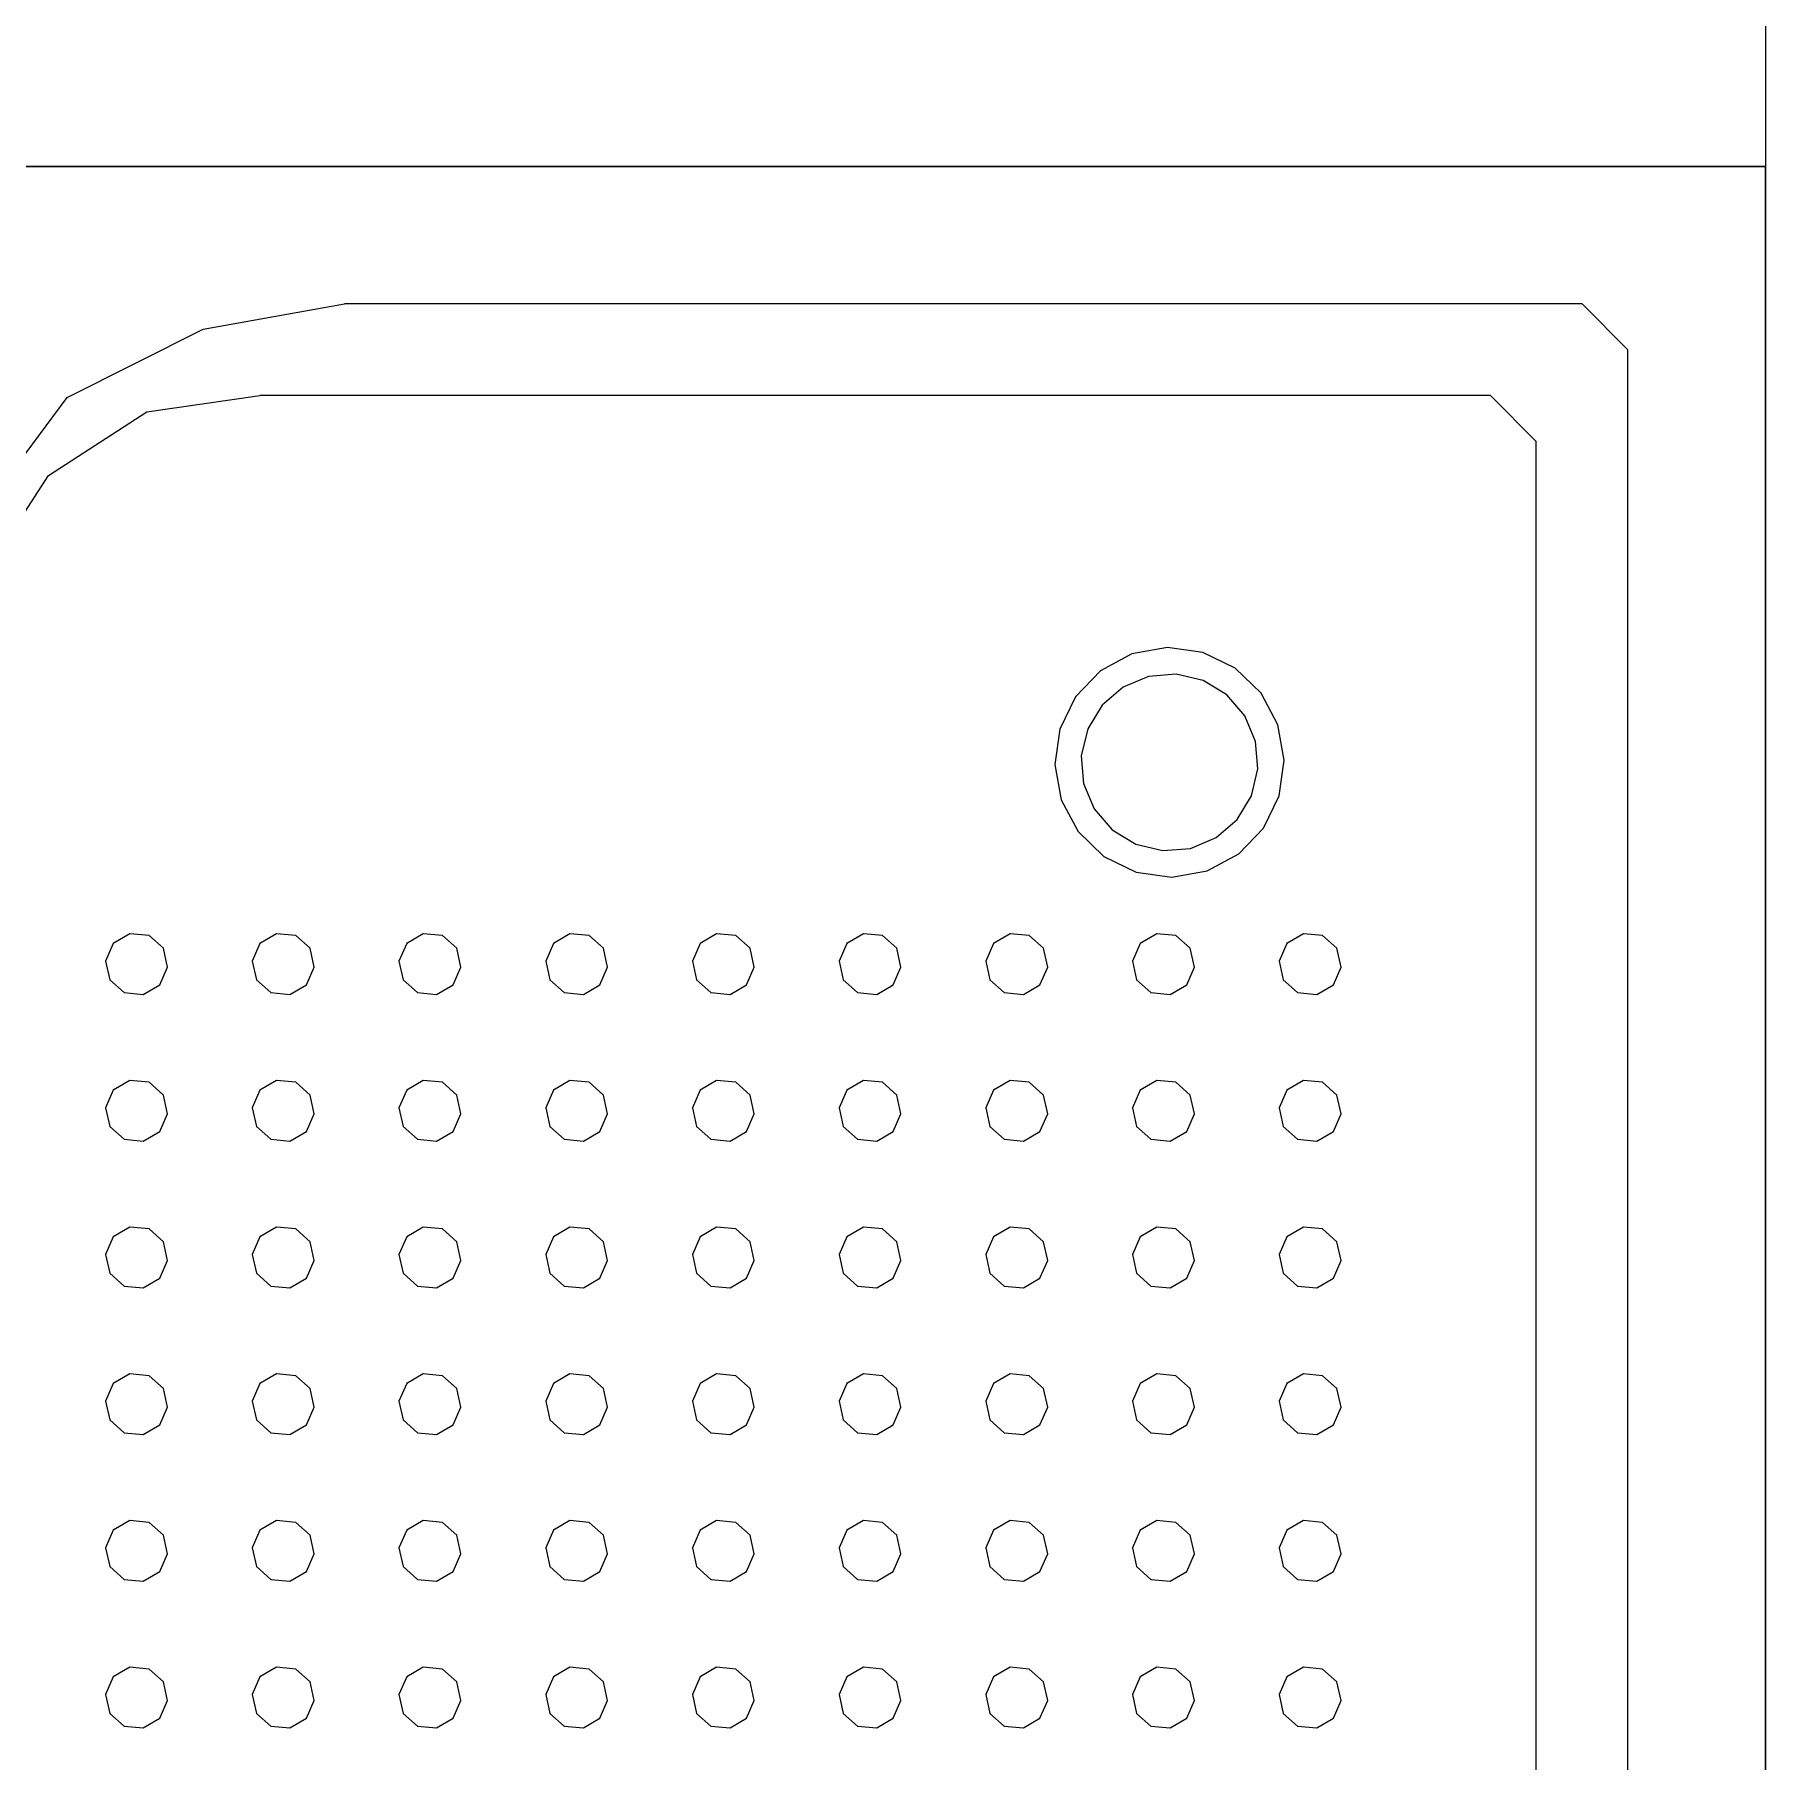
# Model space of a CAD drawing. Header units: millimetres. Extents: x -32 to 1412, y -324 to 2887.
# Drawn here: x 1061.2363 to 1061.7112, y 1937.0115 to 1937.4853 of the extents above; entities that cross this region are included whole.
import ezdxf

# ---------------------------------------------------------------- set-up
doc = ezdxf.new("R2010")
doc.units = ezdxf.units.MM
doc.header["$LTSCALE"] = 0.5
doc.layers.add('arquitetura', color=252, linetype='CONTINUOUS', lineweight=5)

msp = doc.modelspace()

# ---------------------------------------------------------------- linework, layer by layer
at = {"layer": 'arquitetura', "color": 252}
for p, q in [((1061.71123, 1958.00913), (1061.71123, 1931.79913)), ((1060.74123, 1937.44913), (1061.71123, 1937.44913)), ((1060.74123, 1937.44913), (1061.71123, 1937.44913)), ((1060.74123, 1937.44913), (1061.71123, 1937.44913))]:
    msp.add_line(p, q, dxfattribs=at)
at = {"layer": 'arquitetura'}
for p, q in [((1061.28263, 1937.40445), (1061.32141, 1937.41142)), ((1061.66094, 1937.41142), (1061.32141, 1937.41142)), ((1061.67352, 1937.39884), (1061.66094, 1937.41142)), ((1061.24524, 1937.38574), (1061.28263, 1937.40445)), ((1061.67352, 1936.9083), (1061.67352, 1937.39884)), ((1061.20656, 1937.33364), (1061.24524, 1937.38574)), ((1061.26713, 1937.3818), (1061.2981, 1937.38626)), ((1061.63579, 1937.38626), (1061.2981, 1937.38626)), ((1061.64836, 1937.37368), (1061.63579, 1937.38626)), ((1061.24011, 1937.36437), (1061.26713, 1937.3818)), ((1061.64836, 1936.9083), (1061.64836, 1937.37368)), ((1061.21425, 1937.32429), (1061.24011, 1937.36437)), ((1061.53744, 1937.31538), (1061.52876, 1937.31074)), ((1061.54714, 1937.31711), (1061.53744, 1937.31538)), ((1061.55689, 1937.31575), (1061.54714, 1937.31711)), ((1061.56575, 1937.31145), (1061.55689, 1937.31575)), ((1061.52876, 1937.31074), (1061.52193, 1937.30365)), ((1061.54199, 1937.30922), (1061.53498, 1937.30629)), ((1061.54956, 1937.30984), (1061.54199, 1937.30922)), ((1061.55695, 1937.3081), (1061.54956, 1937.30984)), ((1061.56344, 1937.30415), (1061.55695, 1937.3081)), ((1061.57285, 1937.30462), (1061.56575, 1937.31145)), ((1061.52193, 1937.30365), (1061.51762, 1937.29479)), ((1061.53498, 1937.30629), (1061.52922, 1937.30133)), ((1061.56839, 1937.2984), (1061.56344, 1937.30415)), ((1061.57748, 1937.29593), (1061.57285, 1937.30462)), ((1061.52922, 1937.30133), (1061.52528, 1937.29484)), ((1061.57132, 1937.29139), (1061.56839, 1937.2984)), ((1061.51762, 1937.29479), (1061.51627, 1937.28503)), ((1061.52528, 1937.29484), (1061.52353, 1937.28745)), ((1061.57921, 1937.28624), (1061.57748, 1937.29593)), ((1061.57195, 1937.28382), (1061.57132, 1937.29139)), ((1061.51627, 1937.28503), (1061.518, 1937.27534)), ((1061.52353, 1937.28745), (1061.52416, 1937.27988)), ((1061.57786, 1937.27648), (1061.57921, 1937.28624)), ((1061.52416, 1937.27988), (1061.52709, 1937.27288)), ((1061.5702, 1937.27643), (1061.57195, 1937.28382)), ((1061.518, 1937.27534), (1061.52263, 1937.26665)), ((1061.56626, 1937.26994), (1061.5702, 1937.27643)), ((1061.57355, 1937.26763), (1061.57786, 1937.27648)), ((1061.52709, 1937.27288), (1061.53204, 1937.26712)), ((1061.5605, 1937.26498), (1061.56626, 1937.26994)), ((1061.52263, 1937.26665), (1061.52973, 1937.25982)), ((1061.53204, 1937.26712), (1061.53853, 1937.26318)), ((1061.56672, 1937.26053), (1061.57355, 1937.26763)), ((1061.53853, 1937.26318), (1061.54592, 1937.26143)), ((1061.54592, 1937.26143), (1061.55349, 1937.26205)), ((1061.55349, 1937.26205), (1061.5605, 1937.26498)), ((1061.55804, 1937.25589), (1061.56672, 1937.26053)), ((1061.52973, 1937.25982), (1061.53859, 1937.25552)), ((1061.54834, 1937.25417), (1061.55804, 1937.25589)), ((1061.53859, 1937.25552), (1061.54834, 1937.25417)), ((1061.26248, 1937.23863), (1061.25793, 1937.23596)), ((1061.26773, 1937.23812), (1061.26248, 1937.23863)), ((1061.27168, 1937.23462), (1061.26773, 1937.23812)), ((1061.30273, 1937.23863), (1061.29818, 1937.23596)), ((1061.30798, 1937.23812), (1061.30273, 1937.23863)), ((1061.31193, 1937.23462), (1061.30798, 1937.23812)), ((1061.34298, 1937.23863), (1061.33843, 1937.23596)), ((1061.34823, 1937.23812), (1061.34298, 1937.23863)), ((1061.35218, 1937.23462), (1061.34823, 1937.23812)), ((1061.38323, 1937.23863), (1061.37868, 1937.23596)), ((1061.38848, 1937.23812), (1061.38323, 1937.23863)), ((1061.39243, 1937.23462), (1061.38848, 1937.23812)), ((1061.42348, 1937.23863), (1061.41893, 1937.23596)), ((1061.42873, 1937.23812), (1061.42348, 1937.23863)), ((1061.43267, 1937.23462), (1061.42873, 1937.23812)), ((1061.46373, 1937.23863), (1061.45918, 1937.23596)), ((1061.46898, 1937.23812), (1061.46373, 1937.23863)), ((1061.47292, 1937.23462), (1061.46898, 1937.23812)), ((1061.50398, 1937.23863), (1061.49943, 1937.23596)), ((1061.50923, 1937.23812), (1061.50398, 1937.23863)), ((1061.51317, 1937.23462), (1061.50923, 1937.23812)), ((1061.54423, 1937.23863), (1061.53968, 1937.23596)), ((1061.54948, 1937.23812), (1061.54423, 1937.23863)), ((1061.55342, 1937.23462), (1061.54948, 1937.23812)), ((1061.58447, 1937.23863), (1061.57993, 1937.23596)), ((1061.58973, 1937.23812), (1061.58447, 1937.23863)), ((1061.59367, 1937.23462), (1061.58973, 1937.23812)), ((1061.25793, 1937.23596), (1061.25582, 1937.23112)), ((1061.27281, 1937.22947), (1061.27168, 1937.23462)), ((1061.29818, 1937.23596), (1061.29607, 1937.23112)), ((1061.31306, 1937.22947), (1061.31193, 1937.23462)), ((1061.33843, 1937.23596), (1061.33632, 1937.23112)), ((1061.35331, 1937.22947), (1061.35218, 1937.23462)), ((1061.37868, 1937.23596), (1061.37657, 1937.23112)), ((1061.39356, 1937.22947), (1061.39243, 1937.23462)), ((1061.41893, 1937.23596), (1061.41682, 1937.23112)), ((1061.43381, 1937.22947), (1061.43267, 1937.23462)), ((1061.45918, 1937.23596), (1061.45707, 1937.23112)), ((1061.47406, 1937.22947), (1061.47292, 1937.23462)), ((1061.49943, 1937.23596), (1061.49732, 1937.23112)), ((1061.51431, 1937.22947), (1061.51317, 1937.23462)), ((1061.53968, 1937.23596), (1061.53757, 1937.23112)), ((1061.55456, 1937.22947), (1061.55342, 1937.23462)), ((1061.57993, 1937.23596), (1061.57782, 1937.23112)), ((1061.59481, 1937.22947), (1061.59367, 1937.23462)), ((1061.25582, 1937.23112), (1061.25696, 1937.22597)), ((1061.2707, 1937.22463), (1061.27281, 1937.22947)), ((1061.29607, 1937.23112), (1061.29721, 1937.22597)), ((1061.31095, 1937.22463), (1061.31306, 1937.22947)), ((1061.33632, 1937.23112), (1061.33746, 1937.22597)), ((1061.3512, 1937.22463), (1061.35331, 1937.22947)), ((1061.37657, 1937.23112), (1061.37771, 1937.22597)), ((1061.39145, 1937.22463), (1061.39356, 1937.22947)), ((1061.41682, 1937.23112), (1061.41795, 1937.22597)), ((1061.4317, 1937.22463), (1061.43381, 1937.22947)), ((1061.45707, 1937.23112), (1061.4582, 1937.22597)), ((1061.47195, 1937.22463), (1061.47406, 1937.22947)), ((1061.49732, 1937.23112), (1061.49845, 1937.22597)), ((1061.5122, 1937.22463), (1061.51431, 1937.22947)), ((1061.53757, 1937.23112), (1061.5387, 1937.22597)), ((1061.55245, 1937.22463), (1061.55456, 1937.22947)), ((1061.57782, 1937.23112), (1061.57895, 1937.22597)), ((1061.5927, 1937.22463), (1061.59481, 1937.22947)), ((1061.25696, 1937.22597), (1061.2609, 1937.22247)), ((1061.2609, 1937.22247), (1061.26616, 1937.22196)), ((1061.26616, 1937.22196), (1061.2707, 1937.22463)), ((1061.29721, 1937.22597), (1061.30115, 1937.22247)), ((1061.30115, 1937.22247), (1061.3064, 1937.22196)), ((1061.3064, 1937.22196), (1061.31095, 1937.22463)), ((1061.33746, 1937.22597), (1061.3414, 1937.22247)), ((1061.3414, 1937.22247), (1061.34665, 1937.22196)), ((1061.34665, 1937.22196), (1061.3512, 1937.22463)), ((1061.37771, 1937.22597), (1061.38165, 1937.22247)), ((1061.38165, 1937.22247), (1061.3869, 1937.22196)), ((1061.3869, 1937.22196), (1061.39145, 1937.22463)), ((1061.41795, 1937.22597), (1061.4219, 1937.22247)), ((1061.4219, 1937.22247), (1061.42715, 1937.22196)), ((1061.42715, 1937.22196), (1061.4317, 1937.22463)), ((1061.4582, 1937.22597), (1061.46215, 1937.22247)), ((1061.46215, 1937.22247), (1061.4674, 1937.22196)), ((1061.4674, 1937.22196), (1061.47195, 1937.22463)), ((1061.49845, 1937.22597), (1061.5024, 1937.22247)), ((1061.5024, 1937.22247), (1061.50765, 1937.22196)), ((1061.50765, 1937.22196), (1061.5122, 1937.22463)), ((1061.5387, 1937.22597), (1061.54265, 1937.22247)), ((1061.54265, 1937.22247), (1061.5479, 1937.22196)), ((1061.5479, 1937.22196), (1061.55245, 1937.22463)), ((1061.57895, 1937.22597), (1061.5829, 1937.22247)), ((1061.5829, 1937.22247), (1061.58815, 1937.22196)), ((1061.58815, 1937.22196), (1061.5927, 1937.22463)), ((1061.25793, 1937.19571), (1061.25582, 1937.19087)), ((1061.26248, 1937.19838), (1061.25793, 1937.19571)), ((1061.26773, 1937.19787), (1061.26248, 1937.19838)), ((1061.27168, 1937.19437), (1061.26773, 1937.19787)), ((1061.27281, 1937.18922), (1061.27168, 1937.19437)), ((1061.29818, 1937.19571), (1061.29607, 1937.19087)), ((1061.30273, 1937.19838), (1061.29818, 1937.19571)), ((1061.30798, 1937.19787), (1061.30273, 1937.19838)), ((1061.31193, 1937.19437), (1061.30798, 1937.19787)), ((1061.31306, 1937.18922), (1061.31193, 1937.19437)), ((1061.33843, 1937.19571), (1061.33632, 1937.19087)), ((1061.34298, 1937.19838), (1061.33843, 1937.19571)), ((1061.34823, 1937.19787), (1061.34298, 1937.19838)), ((1061.35218, 1937.19437), (1061.34823, 1937.19787)), ((1061.35331, 1937.18922), (1061.35218, 1937.19437)), ((1061.37868, 1937.19571), (1061.37657, 1937.19087)), ((1061.38323, 1937.19838), (1061.37868, 1937.19571)), ((1061.38848, 1937.19787), (1061.38323, 1937.19838)), ((1061.39243, 1937.19437), (1061.38848, 1937.19787)), ((1061.39356, 1937.18922), (1061.39243, 1937.19437)), ((1061.41893, 1937.19571), (1061.41682, 1937.19087)), ((1061.42348, 1937.19838), (1061.41893, 1937.19571)), ((1061.42873, 1937.19787), (1061.42348, 1937.19838)), ((1061.43267, 1937.19437), (1061.42873, 1937.19787)), ((1061.43381, 1937.18922), (1061.43267, 1937.19437)), ((1061.45918, 1937.19571), (1061.45707, 1937.19087)), ((1061.46373, 1937.19838), (1061.45918, 1937.19571)), ((1061.46898, 1937.19787), (1061.46373, 1937.19838)), ((1061.47292, 1937.19437), (1061.46898, 1937.19787)), ((1061.47406, 1937.18922), (1061.47292, 1937.19437)), ((1061.49943, 1937.19571), (1061.49732, 1937.19087)), ((1061.50398, 1937.19838), (1061.49943, 1937.19571)), ((1061.50923, 1937.19787), (1061.50398, 1937.19838)), ((1061.51317, 1937.19437), (1061.50923, 1937.19787)), ((1061.51431, 1937.18922), (1061.51317, 1937.19437)), ((1061.53968, 1937.19571), (1061.53757, 1937.19087)), ((1061.54423, 1937.19838), (1061.53968, 1937.19571)), ((1061.54948, 1937.19787), (1061.54423, 1937.19838)), ((1061.55342, 1937.19437), (1061.54948, 1937.19787)), ((1061.55456, 1937.18922), (1061.55342, 1937.19437)), ((1061.57993, 1937.19571), (1061.57782, 1937.19087)), ((1061.58447, 1937.19838), (1061.57993, 1937.19571)), ((1061.58973, 1937.19787), (1061.58447, 1937.19838)), ((1061.59367, 1937.19437), (1061.58973, 1937.19787)), ((1061.59481, 1937.18922), (1061.59367, 1937.19437)), ((1061.25582, 1937.19087), (1061.25696, 1937.18572)), ((1061.2707, 1937.18438), (1061.27281, 1937.18922)), ((1061.29607, 1937.19087), (1061.29721, 1937.18572)), ((1061.31095, 1937.18438), (1061.31306, 1937.18922)), ((1061.33632, 1937.19087), (1061.33746, 1937.18572)), ((1061.3512, 1937.18438), (1061.35331, 1937.18922)), ((1061.37657, 1937.19087), (1061.37771, 1937.18572)), ((1061.39145, 1937.18438), (1061.39356, 1937.18922)), ((1061.41682, 1937.19087), (1061.41795, 1937.18572)), ((1061.4317, 1937.18438), (1061.43381, 1937.18922)), ((1061.45707, 1937.19087), (1061.4582, 1937.18572)), ((1061.47195, 1937.18438), (1061.47406, 1937.18922)), ((1061.49732, 1937.19087), (1061.49845, 1937.18572)), ((1061.5122, 1937.18438), (1061.51431, 1937.18922)), ((1061.53757, 1937.19087), (1061.5387, 1937.18572)), ((1061.55245, 1937.18438), (1061.55456, 1937.18922)), ((1061.57782, 1937.19087), (1061.57895, 1937.18572)), ((1061.5927, 1937.18438), (1061.59481, 1937.18922)), ((1061.25696, 1937.18572), (1061.2609, 1937.18222)), ((1061.29721, 1937.18572), (1061.30115, 1937.18222)), ((1061.33746, 1937.18572), (1061.3414, 1937.18222)), ((1061.37771, 1937.18572), (1061.38165, 1937.18222)), ((1061.41795, 1937.18572), (1061.4219, 1937.18222)), ((1061.4582, 1937.18572), (1061.46215, 1937.18222)), ((1061.49845, 1937.18572), (1061.5024, 1937.18222)), ((1061.5387, 1937.18572), (1061.54265, 1937.18222)), ((1061.57895, 1937.18572), (1061.5829, 1937.18222)), ((1061.2609, 1937.18222), (1061.26616, 1937.18171)), ((1061.26616, 1937.18171), (1061.2707, 1937.18438)), ((1061.30115, 1937.18222), (1061.3064, 1937.18171)), ((1061.3064, 1937.18171), (1061.31095, 1937.18438)), ((1061.3414, 1937.18222), (1061.34665, 1937.18171)), ((1061.34665, 1937.18171), (1061.3512, 1937.18438)), ((1061.38165, 1937.18222), (1061.3869, 1937.18171)), ((1061.3869, 1937.18171), (1061.39145, 1937.18438)), ((1061.4219, 1937.18222), (1061.42715, 1937.18171)), ((1061.42715, 1937.18171), (1061.4317, 1937.18438)), ((1061.46215, 1937.18222), (1061.4674, 1937.18171)), ((1061.4674, 1937.18171), (1061.47195, 1937.18438)), ((1061.5024, 1937.18222), (1061.50765, 1937.18171)), ((1061.50765, 1937.18171), (1061.5122, 1937.18438)), ((1061.54265, 1937.18222), (1061.5479, 1937.18171)), ((1061.5479, 1937.18171), (1061.55245, 1937.18438)), ((1061.5829, 1937.18222), (1061.58815, 1937.18171)), ((1061.58815, 1937.18171), (1061.5927, 1937.18438)), ((1061.26248, 1937.15813), (1061.25793, 1937.15546)), ((1061.26773, 1937.15762), (1061.26248, 1937.15813)), ((1061.27168, 1937.15412), (1061.26773, 1937.15762)), ((1061.30273, 1937.15813), (1061.29818, 1937.15546)), ((1061.30798, 1937.15762), (1061.30273, 1937.15813)), ((1061.31193, 1937.15412), (1061.30798, 1937.15762)), ((1061.34298, 1937.15813), (1061.33843, 1937.15546)), ((1061.34823, 1937.15762), (1061.34298, 1937.15813)), ((1061.35218, 1937.15412), (1061.34823, 1937.15762)), ((1061.38323, 1937.15813), (1061.37868, 1937.15546)), ((1061.38848, 1937.15762), (1061.38323, 1937.15813)), ((1061.39243, 1937.15412), (1061.38848, 1937.15762)), ((1061.42348, 1937.15813), (1061.41893, 1937.15546)), ((1061.42873, 1937.15762), (1061.42348, 1937.15813)), ((1061.43267, 1937.15412), (1061.42873, 1937.15762)), ((1061.46373, 1937.15813), (1061.45918, 1937.15546)), ((1061.46898, 1937.15762), (1061.46373, 1937.15813)), ((1061.47292, 1937.15412), (1061.46898, 1937.15762)), ((1061.50398, 1937.15813), (1061.49943, 1937.15546)), ((1061.50923, 1937.15762), (1061.50398, 1937.15813)), ((1061.51317, 1937.15412), (1061.50923, 1937.15762)), ((1061.54423, 1937.15813), (1061.53968, 1937.15546)), ((1061.54948, 1937.15762), (1061.54423, 1937.15813)), ((1061.55342, 1937.15412), (1061.54948, 1937.15762)), ((1061.58447, 1937.15813), (1061.57993, 1937.15546)), ((1061.58973, 1937.15762), (1061.58447, 1937.15813)), ((1061.59367, 1937.15412), (1061.58973, 1937.15762)), ((1061.25793, 1937.15546), (1061.25582, 1937.15062)), ((1061.27281, 1937.14897), (1061.27168, 1937.15412)), ((1061.29818, 1937.15546), (1061.29607, 1937.15062)), ((1061.31306, 1937.14897), (1061.31193, 1937.15412)), ((1061.33843, 1937.15546), (1061.33632, 1937.15062)), ((1061.35331, 1937.14897), (1061.35218, 1937.15412)), ((1061.37868, 1937.15546), (1061.37657, 1937.15062)), ((1061.39356, 1937.14897), (1061.39243, 1937.15412)), ((1061.41893, 1937.15546), (1061.41682, 1937.15062)), ((1061.43381, 1937.14897), (1061.43267, 1937.15412)), ((1061.45918, 1937.15546), (1061.45707, 1937.15062)), ((1061.47406, 1937.14897), (1061.47292, 1937.15412)), ((1061.49943, 1937.15546), (1061.49732, 1937.15062)), ((1061.51431, 1937.14897), (1061.51317, 1937.15412)), ((1061.53968, 1937.15546), (1061.53757, 1937.15062)), ((1061.55456, 1937.14897), (1061.55342, 1937.15412)), ((1061.57993, 1937.15546), (1061.57782, 1937.15062)), ((1061.59481, 1937.14897), (1061.59367, 1937.15412)), ((1061.25582, 1937.15062), (1061.25696, 1937.14547)), ((1061.2707, 1937.14413), (1061.27281, 1937.14897)), ((1061.29607, 1937.15062), (1061.29721, 1937.14547)), ((1061.31095, 1937.14413), (1061.31306, 1937.14897)), ((1061.33632, 1937.15062), (1061.33746, 1937.14547)), ((1061.3512, 1937.14413), (1061.35331, 1937.14897)), ((1061.37657, 1937.15062), (1061.37771, 1937.14547)), ((1061.39145, 1937.14413), (1061.39356, 1937.14897)), ((1061.41682, 1937.15062), (1061.41795, 1937.14547)), ((1061.4317, 1937.14413), (1061.43381, 1937.14897)), ((1061.45707, 1937.15062), (1061.4582, 1937.14547)), ((1061.47195, 1937.14413), (1061.47406, 1937.14897)), ((1061.49732, 1937.15062), (1061.49845, 1937.14547)), ((1061.5122, 1937.14413), (1061.51431, 1937.14897)), ((1061.53757, 1937.15062), (1061.5387, 1937.14547)), ((1061.55245, 1937.14413), (1061.55456, 1937.14897)), ((1061.57782, 1937.15062), (1061.57895, 1937.14547)), ((1061.5927, 1937.14413), (1061.59481, 1937.14897)), ((1061.25696, 1937.14547), (1061.2609, 1937.14197)), ((1061.2609, 1937.14197), (1061.26616, 1937.14146)), ((1061.26616, 1937.14146), (1061.2707, 1937.14413)), ((1061.29721, 1937.14547), (1061.30115, 1937.14197)), ((1061.30115, 1937.14197), (1061.3064, 1937.14146)), ((1061.3064, 1937.14146), (1061.31095, 1937.14413)), ((1061.33746, 1937.14547), (1061.3414, 1937.14197)), ((1061.3414, 1937.14197), (1061.34665, 1937.14146)), ((1061.34665, 1937.14146), (1061.3512, 1937.14413)), ((1061.37771, 1937.14547), (1061.38165, 1937.14197)), ((1061.38165, 1937.14197), (1061.3869, 1937.14146)), ((1061.3869, 1937.14146), (1061.39145, 1937.14413)), ((1061.41795, 1937.14547), (1061.4219, 1937.14197)), ((1061.4219, 1937.14197), (1061.42715, 1937.14146)), ((1061.42715, 1937.14146), (1061.4317, 1937.14413)), ((1061.4582, 1937.14547), (1061.46215, 1937.14197)), ((1061.46215, 1937.14197), (1061.4674, 1937.14146)), ((1061.4674, 1937.14146), (1061.47195, 1937.14413)), ((1061.49845, 1937.14547), (1061.5024, 1937.14197)), ((1061.5024, 1937.14197), (1061.50765, 1937.14146)), ((1061.50765, 1937.14146), (1061.5122, 1937.14413)), ((1061.5387, 1937.14547), (1061.54265, 1937.14197)), ((1061.54265, 1937.14197), (1061.5479, 1937.14146)), ((1061.5479, 1937.14146), (1061.55245, 1937.14413)), ((1061.57895, 1937.14547), (1061.5829, 1937.14197)), ((1061.5829, 1937.14197), (1061.58815, 1937.14146)), ((1061.58815, 1937.14146), (1061.5927, 1937.14413)), ((1061.25793, 1937.11521), (1061.25582, 1937.11037)), ((1061.26248, 1937.11788), (1061.25793, 1937.11521)), ((1061.26773, 1937.11737), (1061.26248, 1937.11788)), ((1061.27168, 1937.11387), (1061.26773, 1937.11737)), ((1061.27281, 1937.10872), (1061.27168, 1937.11387)), ((1061.29818, 1937.11521), (1061.29607, 1937.11037)), ((1061.30273, 1937.11788), (1061.29818, 1937.11521)), ((1061.30798, 1937.11737), (1061.30273, 1937.11788)), ((1061.31193, 1937.11387), (1061.30798, 1937.11737)), ((1061.31306, 1937.10872), (1061.31193, 1937.11387)), ((1061.33843, 1937.11521), (1061.33632, 1937.11037)), ((1061.34298, 1937.11788), (1061.33843, 1937.11521)), ((1061.34823, 1937.11737), (1061.34298, 1937.11788)), ((1061.35218, 1937.11387), (1061.34823, 1937.11737)), ((1061.35331, 1937.10872), (1061.35218, 1937.11387)), ((1061.37868, 1937.11521), (1061.37657, 1937.11037)), ((1061.38323, 1937.11788), (1061.37868, 1937.11521)), ((1061.38848, 1937.11737), (1061.38323, 1937.11788)), ((1061.39243, 1937.11387), (1061.38848, 1937.11737)), ((1061.39356, 1937.10872), (1061.39243, 1937.11387)), ((1061.41893, 1937.11521), (1061.41682, 1937.11037)), ((1061.42348, 1937.11788), (1061.41893, 1937.11521)), ((1061.42873, 1937.11737), (1061.42348, 1937.11788)), ((1061.43267, 1937.11387), (1061.42873, 1937.11737)), ((1061.43381, 1937.10872), (1061.43267, 1937.11387)), ((1061.45918, 1937.11521), (1061.45707, 1937.11037)), ((1061.46373, 1937.11788), (1061.45918, 1937.11521)), ((1061.46898, 1937.11737), (1061.46373, 1937.11788)), ((1061.47292, 1937.11387), (1061.46898, 1937.11737)), ((1061.47406, 1937.10872), (1061.47292, 1937.11387)), ((1061.49943, 1937.11521), (1061.49732, 1937.11037)), ((1061.50398, 1937.11788), (1061.49943, 1937.11521)), ((1061.50923, 1937.11737), (1061.50398, 1937.11788)), ((1061.51317, 1937.11387), (1061.50923, 1937.11737)), ((1061.51431, 1937.10872), (1061.51317, 1937.11387)), ((1061.53968, 1937.11521), (1061.53757, 1937.11037)), ((1061.54423, 1937.11788), (1061.53968, 1937.11521)), ((1061.54948, 1937.11737), (1061.54423, 1937.11788)), ((1061.55342, 1937.11387), (1061.54948, 1937.11737)), ((1061.55456, 1937.10872), (1061.55342, 1937.11387)), ((1061.57993, 1937.11521), (1061.57782, 1937.11037)), ((1061.58447, 1937.11788), (1061.57993, 1937.11521)), ((1061.58973, 1937.11737), (1061.58447, 1937.11788)), ((1061.59367, 1937.11387), (1061.58973, 1937.11737)), ((1061.59481, 1937.10872), (1061.59367, 1937.11387)), ((1061.25582, 1937.11037), (1061.25696, 1937.10522)), ((1061.2707, 1937.10388), (1061.27281, 1937.10872)), ((1061.29607, 1937.11037), (1061.29721, 1937.10522)), ((1061.31095, 1937.10388), (1061.31306, 1937.10872)), ((1061.33632, 1937.11037), (1061.33746, 1937.10522)), ((1061.3512, 1937.10388), (1061.35331, 1937.10872)), ((1061.37657, 1937.11037), (1061.37771, 1937.10522)), ((1061.39145, 1937.10388), (1061.39356, 1937.10872)), ((1061.41682, 1937.11037), (1061.41795, 1937.10522)), ((1061.4317, 1937.10388), (1061.43381, 1937.10872)), ((1061.45707, 1937.11037), (1061.4582, 1937.10522)), ((1061.47195, 1937.10388), (1061.47406, 1937.10872)), ((1061.49732, 1937.11037), (1061.49845, 1937.10522)), ((1061.5122, 1937.10388), (1061.51431, 1937.10872)), ((1061.53757, 1937.11037), (1061.5387, 1937.10522)), ((1061.55245, 1937.10388), (1061.55456, 1937.10872)), ((1061.57782, 1937.11037), (1061.57895, 1937.10522)), ((1061.5927, 1937.10388), (1061.59481, 1937.10872)), ((1061.25696, 1937.10522), (1061.2609, 1937.10172)), ((1061.26616, 1937.10121), (1061.2707, 1937.10388)), ((1061.29721, 1937.10522), (1061.30115, 1937.10172)), ((1061.3064, 1937.10121), (1061.31095, 1937.10388)), ((1061.33746, 1937.10522), (1061.3414, 1937.10172)), ((1061.34665, 1937.10121), (1061.3512, 1937.10388)), ((1061.37771, 1937.10522), (1061.38165, 1937.10172)), ((1061.3869, 1937.10121), (1061.39145, 1937.10388)), ((1061.41795, 1937.10522), (1061.4219, 1937.10172)), ((1061.42715, 1937.10121), (1061.4317, 1937.10388)), ((1061.4582, 1937.10522), (1061.46215, 1937.10172)), ((1061.4674, 1937.10121), (1061.47195, 1937.10388)), ((1061.49845, 1937.10522), (1061.5024, 1937.10172)), ((1061.50765, 1937.10121), (1061.5122, 1937.10388)), ((1061.5387, 1937.10522), (1061.54265, 1937.10172)), ((1061.5479, 1937.10121), (1061.55245, 1937.10388)), ((1061.57895, 1937.10522), (1061.5829, 1937.10172)), ((1061.58815, 1937.10121), (1061.5927, 1937.10388)), ((1061.2609, 1937.10172), (1061.26616, 1937.10121)), ((1061.30115, 1937.10172), (1061.3064, 1937.10121)), ((1061.3414, 1937.10172), (1061.34665, 1937.10121)), ((1061.38165, 1937.10172), (1061.3869, 1937.10121)), ((1061.4219, 1937.10172), (1061.42715, 1937.10121)), ((1061.46215, 1937.10172), (1061.4674, 1937.10121)), ((1061.5024, 1937.10172), (1061.50765, 1937.10121)), ((1061.54265, 1937.10172), (1061.5479, 1937.10121)), ((1061.5829, 1937.10172), (1061.58815, 1937.10121)), ((1061.26248, 1937.07763), (1061.25793, 1937.07496)), ((1061.26773, 1937.07712), (1061.26248, 1937.07763)), ((1061.27168, 1937.07362), (1061.26773, 1937.07712)), ((1061.30273, 1937.07763), (1061.29818, 1937.07496)), ((1061.30798, 1937.07712), (1061.30273, 1937.07763)), ((1061.31193, 1937.07362), (1061.30798, 1937.07712)), ((1061.34298, 1937.07763), (1061.33843, 1937.07496)), ((1061.34823, 1937.07712), (1061.34298, 1937.07763)), ((1061.35218, 1937.07362), (1061.34823, 1937.07712)), ((1061.38323, 1937.07763), (1061.37868, 1937.07496)), ((1061.38848, 1937.07712), (1061.38323, 1937.07763)), ((1061.39243, 1937.07362), (1061.38848, 1937.07712)), ((1061.42348, 1937.07763), (1061.41893, 1937.07496)), ((1061.42873, 1937.07712), (1061.42348, 1937.07763)), ((1061.43267, 1937.07362), (1061.42873, 1937.07712)), ((1061.46373, 1937.07763), (1061.45918, 1937.07496)), ((1061.46898, 1937.07712), (1061.46373, 1937.07763)), ((1061.47292, 1937.07362), (1061.46898, 1937.07712)), ((1061.50398, 1937.07763), (1061.49943, 1937.07496)), ((1061.50923, 1937.07712), (1061.50398, 1937.07763)), ((1061.51317, 1937.07362), (1061.50923, 1937.07712)), ((1061.54423, 1937.07763), (1061.53968, 1937.07496)), ((1061.54948, 1937.07712), (1061.54423, 1937.07763)), ((1061.55342, 1937.07362), (1061.54948, 1937.07712)), ((1061.58447, 1937.07763), (1061.57993, 1937.07496)), ((1061.58973, 1937.07712), (1061.58447, 1937.07763)), ((1061.59367, 1937.07362), (1061.58973, 1937.07712)), ((1061.25793, 1937.07496), (1061.25582, 1937.07012)), ((1061.27281, 1937.06847), (1061.27168, 1937.07362)), ((1061.29818, 1937.07496), (1061.29607, 1937.07012)), ((1061.31306, 1937.06847), (1061.31193, 1937.07362)), ((1061.33843, 1937.07496), (1061.33632, 1937.07012)), ((1061.35331, 1937.06847), (1061.35218, 1937.07362)), ((1061.37868, 1937.07496), (1061.37657, 1937.07012)), ((1061.39356, 1937.06847), (1061.39243, 1937.07362)), ((1061.41893, 1937.07496), (1061.41682, 1937.07012)), ((1061.43381, 1937.06847), (1061.43267, 1937.07362)), ((1061.45918, 1937.07496), (1061.45707, 1937.07012)), ((1061.47406, 1937.06847), (1061.47292, 1937.07362)), ((1061.49943, 1937.07496), (1061.49732, 1937.07012)), ((1061.51431, 1937.06847), (1061.51317, 1937.07362)), ((1061.53968, 1937.07496), (1061.53757, 1937.07012)), ((1061.55456, 1937.06847), (1061.55342, 1937.07362)), ((1061.57993, 1937.07496), (1061.57782, 1937.07012)), ((1061.59481, 1937.06847), (1061.59367, 1937.07362)), ((1061.25582, 1937.07012), (1061.25696, 1937.06497)), ((1061.2707, 1937.06363), (1061.27281, 1937.06847)), ((1061.29607, 1937.07012), (1061.29721, 1937.06497)), ((1061.31095, 1937.06363), (1061.31306, 1937.06847)), ((1061.33632, 1937.07012), (1061.33746, 1937.06497)), ((1061.3512, 1937.06363), (1061.35331, 1937.06847)), ((1061.37657, 1937.07012), (1061.37771, 1937.06497)), ((1061.39145, 1937.06363), (1061.39356, 1937.06847)), ((1061.41682, 1937.07012), (1061.41795, 1937.06497)), ((1061.4317, 1937.06363), (1061.43381, 1937.06847)), ((1061.45707, 1937.07012), (1061.4582, 1937.06497)), ((1061.47195, 1937.06363), (1061.47406, 1937.06847)), ((1061.49732, 1937.07012), (1061.49845, 1937.06497)), ((1061.5122, 1937.06363), (1061.51431, 1937.06847)), ((1061.53757, 1937.07012), (1061.5387, 1937.06497)), ((1061.55245, 1937.06363), (1061.55456, 1937.06847)), ((1061.57782, 1937.07012), (1061.57895, 1937.06497)), ((1061.5927, 1937.06363), (1061.59481, 1937.06847)), ((1061.25696, 1937.06497), (1061.2609, 1937.06147)), ((1061.2609, 1937.06147), (1061.26616, 1937.06096)), ((1061.26616, 1937.06096), (1061.2707, 1937.06363)), ((1061.29721, 1937.06497), (1061.30115, 1937.06147)), ((1061.30115, 1937.06147), (1061.3064, 1937.06096)), ((1061.3064, 1937.06096), (1061.31095, 1937.06363)), ((1061.33746, 1937.06497), (1061.3414, 1937.06147)), ((1061.3414, 1937.06147), (1061.34665, 1937.06096)), ((1061.34665, 1937.06096), (1061.3512, 1937.06363)), ((1061.37771, 1937.06497), (1061.38165, 1937.06147)), ((1061.38165, 1937.06147), (1061.3869, 1937.06096)), ((1061.3869, 1937.06096), (1061.39145, 1937.06363)), ((1061.41795, 1937.06497), (1061.4219, 1937.06147)), ((1061.4219, 1937.06147), (1061.42715, 1937.06096)), ((1061.42715, 1937.06096), (1061.4317, 1937.06363)), ((1061.4582, 1937.06497), (1061.46215, 1937.06147)), ((1061.46215, 1937.06147), (1061.4674, 1937.06096)), ((1061.4674, 1937.06096), (1061.47195, 1937.06363)), ((1061.49845, 1937.06497), (1061.5024, 1937.06147)), ((1061.5024, 1937.06147), (1061.50765, 1937.06096)), ((1061.50765, 1937.06096), (1061.5122, 1937.06363)), ((1061.5387, 1937.06497), (1061.54265, 1937.06147)), ((1061.54265, 1937.06147), (1061.5479, 1937.06096)), ((1061.5479, 1937.06096), (1061.55245, 1937.06363)), ((1061.57895, 1937.06497), (1061.5829, 1937.06147)), ((1061.5829, 1937.06147), (1061.58815, 1937.06096)), ((1061.58815, 1937.06096), (1061.5927, 1937.06363)), ((1061.26248, 1937.03738), (1061.25793, 1937.03471)), ((1061.26773, 1937.03687), (1061.26248, 1937.03738)), ((1061.30273, 1937.03738), (1061.29818, 1937.03471)), ((1061.30798, 1937.03687), (1061.30273, 1937.03738)), ((1061.34298, 1937.03738), (1061.33843, 1937.03471)), ((1061.34823, 1937.03687), (1061.34298, 1937.03738)), ((1061.38323, 1937.03738), (1061.37868, 1937.03471)), ((1061.38848, 1937.03687), (1061.38323, 1937.03738)), ((1061.42348, 1937.03738), (1061.41893, 1937.03471)), ((1061.42873, 1937.03687), (1061.42348, 1937.03738)), ((1061.46373, 1937.03738), (1061.45918, 1937.03471)), ((1061.46898, 1937.03687), (1061.46373, 1937.03738)), ((1061.50398, 1937.03738), (1061.49943, 1937.03471)), ((1061.50923, 1937.03687), (1061.50398, 1937.03738)), ((1061.54423, 1937.03738), (1061.53968, 1937.03471)), ((1061.54948, 1937.03687), (1061.54423, 1937.03738)), ((1061.58447, 1937.03738), (1061.57993, 1937.03471)), ((1061.58973, 1937.03687), (1061.58447, 1937.03738)), ((1061.25793, 1937.03471), (1061.25582, 1937.02987)), ((1061.27168, 1937.03337), (1061.26773, 1937.03687)), ((1061.27281, 1937.02822), (1061.27168, 1937.03337)), ((1061.29818, 1937.03471), (1061.29607, 1937.02987)), ((1061.31193, 1937.03337), (1061.30798, 1937.03687)), ((1061.31306, 1937.02822), (1061.31193, 1937.03337)), ((1061.33843, 1937.03471), (1061.33632, 1937.02987)), ((1061.35218, 1937.03337), (1061.34823, 1937.03687)), ((1061.35331, 1937.02822), (1061.35218, 1937.03337)), ((1061.37868, 1937.03471), (1061.37657, 1937.02987)), ((1061.39243, 1937.03337), (1061.38848, 1937.03687)), ((1061.39356, 1937.02822), (1061.39243, 1937.03337)), ((1061.41893, 1937.03471), (1061.41682, 1937.02987)), ((1061.43267, 1937.03337), (1061.42873, 1937.03687)), ((1061.43381, 1937.02822), (1061.43267, 1937.03337)), ((1061.45918, 1937.03471), (1061.45707, 1937.02987)), ((1061.47292, 1937.03337), (1061.46898, 1937.03687)), ((1061.47406, 1937.02822), (1061.47292, 1937.03337)), ((1061.49943, 1937.03471), (1061.49732, 1937.02987)), ((1061.51317, 1937.03337), (1061.50923, 1937.03687)), ((1061.51431, 1937.02822), (1061.51317, 1937.03337)), ((1061.53968, 1937.03471), (1061.53757, 1937.02987)), ((1061.55342, 1937.03337), (1061.54948, 1937.03687)), ((1061.55456, 1937.02822), (1061.55342, 1937.03337)), ((1061.57993, 1937.03471), (1061.57782, 1937.02987)), ((1061.59367, 1937.03337), (1061.58973, 1937.03687)), ((1061.59481, 1937.02822), (1061.59367, 1937.03337)), ((1061.25582, 1937.02987), (1061.25696, 1937.02472)), ((1061.2707, 1937.02338), (1061.27281, 1937.02822)), ((1061.29607, 1937.02987), (1061.29721, 1937.02472)), ((1061.31095, 1937.02338), (1061.31306, 1937.02822)), ((1061.33632, 1937.02987), (1061.33746, 1937.02472)), ((1061.3512, 1937.02338), (1061.35331, 1937.02822)), ((1061.37657, 1937.02987), (1061.37771, 1937.02472)), ((1061.39145, 1937.02338), (1061.39356, 1937.02822)), ((1061.41682, 1937.02987), (1061.41795, 1937.02472)), ((1061.4317, 1937.02338), (1061.43381, 1937.02822)), ((1061.45707, 1937.02987), (1061.4582, 1937.02472)), ((1061.47195, 1937.02338), (1061.47406, 1937.02822)), ((1061.49732, 1937.02987), (1061.49845, 1937.02472)), ((1061.5122, 1937.02338), (1061.51431, 1937.02822)), ((1061.53757, 1937.02987), (1061.5387, 1937.02472)), ((1061.55245, 1937.02338), (1061.55456, 1937.02822)), ((1061.57782, 1937.02987), (1061.57895, 1937.02472)), ((1061.5927, 1937.02338), (1061.59481, 1937.02822)), ((1061.25696, 1937.02472), (1061.2609, 1937.02122)), ((1061.26616, 1937.02071), (1061.2707, 1937.02338)), ((1061.29721, 1937.02472), (1061.30115, 1937.02122)), ((1061.3064, 1937.02071), (1061.31095, 1937.02338)), ((1061.33746, 1937.02472), (1061.3414, 1937.02122)), ((1061.34665, 1937.02071), (1061.3512, 1937.02338)), ((1061.37771, 1937.02472), (1061.38165, 1937.02122)), ((1061.3869, 1937.02071), (1061.39145, 1937.02338)), ((1061.41795, 1937.02472), (1061.4219, 1937.02122)), ((1061.42715, 1937.02071), (1061.4317, 1937.02338)), ((1061.4582, 1937.02472), (1061.46215, 1937.02122)), ((1061.4674, 1937.02071), (1061.47195, 1937.02338)), ((1061.49845, 1937.02472), (1061.5024, 1937.02122)), ((1061.50765, 1937.02071), (1061.5122, 1937.02338)), ((1061.5387, 1937.02472), (1061.54265, 1937.02122)), ((1061.5479, 1937.02071), (1061.55245, 1937.02338)), ((1061.57895, 1937.02472), (1061.5829, 1937.02122)), ((1061.58815, 1937.02071), (1061.5927, 1937.02338)), ((1061.2609, 1937.02122), (1061.26616, 1937.02071)), ((1061.30115, 1937.02122), (1061.3064, 1937.02071)), ((1061.3414, 1937.02122), (1061.34665, 1937.02071)), ((1061.38165, 1937.02122), (1061.3869, 1937.02071)), ((1061.4219, 1937.02122), (1061.42715, 1937.02071)), ((1061.46215, 1937.02122), (1061.4674, 1937.02071)), ((1061.5024, 1937.02122), (1061.50765, 1937.02071)), ((1061.54265, 1937.02122), (1061.5479, 1937.02071)), ((1061.5829, 1937.02122), (1061.58815, 1937.02071))]:
    msp.add_line(p, q, dxfattribs=at)
msp.add_lwpolyline([(1060.96123, 1936.69913), (1061.71123, 1936.69913), (1061.71123, 1937.44913), (1060.96123, 1937.44913)], close=True, dxfattribs=at)

doc.saveas('drawing.dxf')
